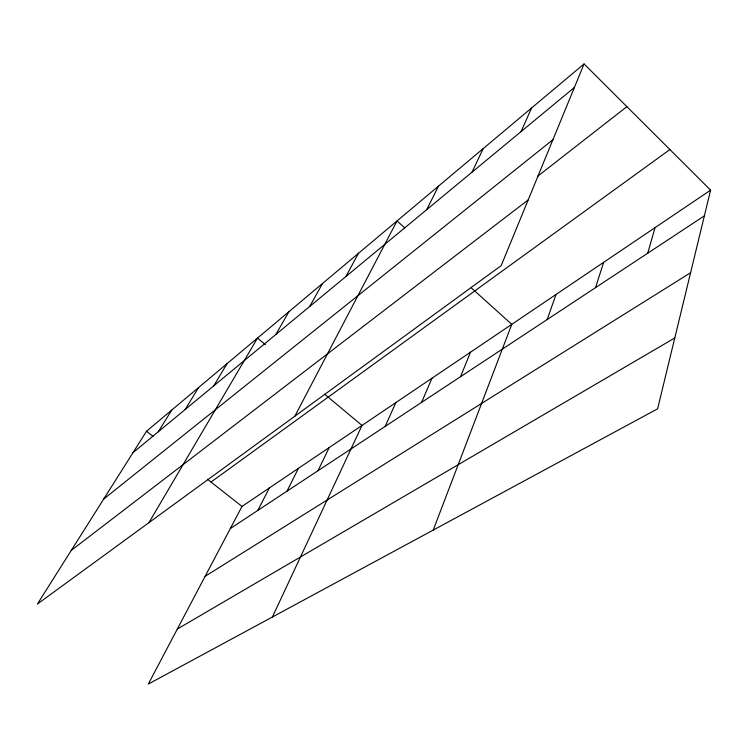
<?xml version="1.0" encoding="UTF-8"?>
<svg xmlns="http://www.w3.org/2000/svg" width="748" height="748" viewBox="0 0 748 748"><rect width="100%" height="100%" fill="white"/><g stroke="black" fill="none" stroke-linecap="round" stroke-linejoin="round"><path stroke-width="1.12" d="M710.6 190.151L657.614 408.819L148.3 684.074L241.997 506.433L710.6 190.151L584.066 63.926L146.514 431.25L37.4 604.047L501.197 265.605L584.066 63.926M647.759 253.189L655.024 227.654M595.52 287.653L603.655 262.324M547.171 319.546L556.035 294.469M433.223 530.089L511.772 324.351L471.268 287.84M460.544 376.693L470.511 352.196M421.582 402.387L431.961 378.217M521.057 131.601L531.585 107.983M385.155 426.425L395.87 402.574M272.403 616.997L362.004 425.434L324.623 394.187M471.988 172.19L483.217 148.59M317.994 470.726L329.232 447.556M426.706 209.664L438.506 186.121M286.998 491.174L298.415 468.351M257.826 510.416L269.383 487.948M294.852 416.178L397.038 220.931L404.78 227.906M345.875 276.545L358.488 253.301M309.653 306.512L322.547 283.473M275.844 334.487L288.962 311.664M148.927 522.665L257.508 338.077L265.418 344.688M213.722 385.893L227.121 363.584M185.121 409.558L198.603 387.52M158.249 431.783L171.788 410.035M132.966 452.708L574.399 87.46M103.673 499.094L552.922 139.717M537.634 176.294L626.889 106.646M71.266 550.406L528.2 199.903M211.02 482.039L669.899 149.553M230.328 528.555L704.373 215.845M205.139 576.315L690.591 272.74M177.313 629.059L674.78 337.965M146.514 431.25L152.919 436.299M207.411 479.206L241.997 506.433"/></g></svg>
